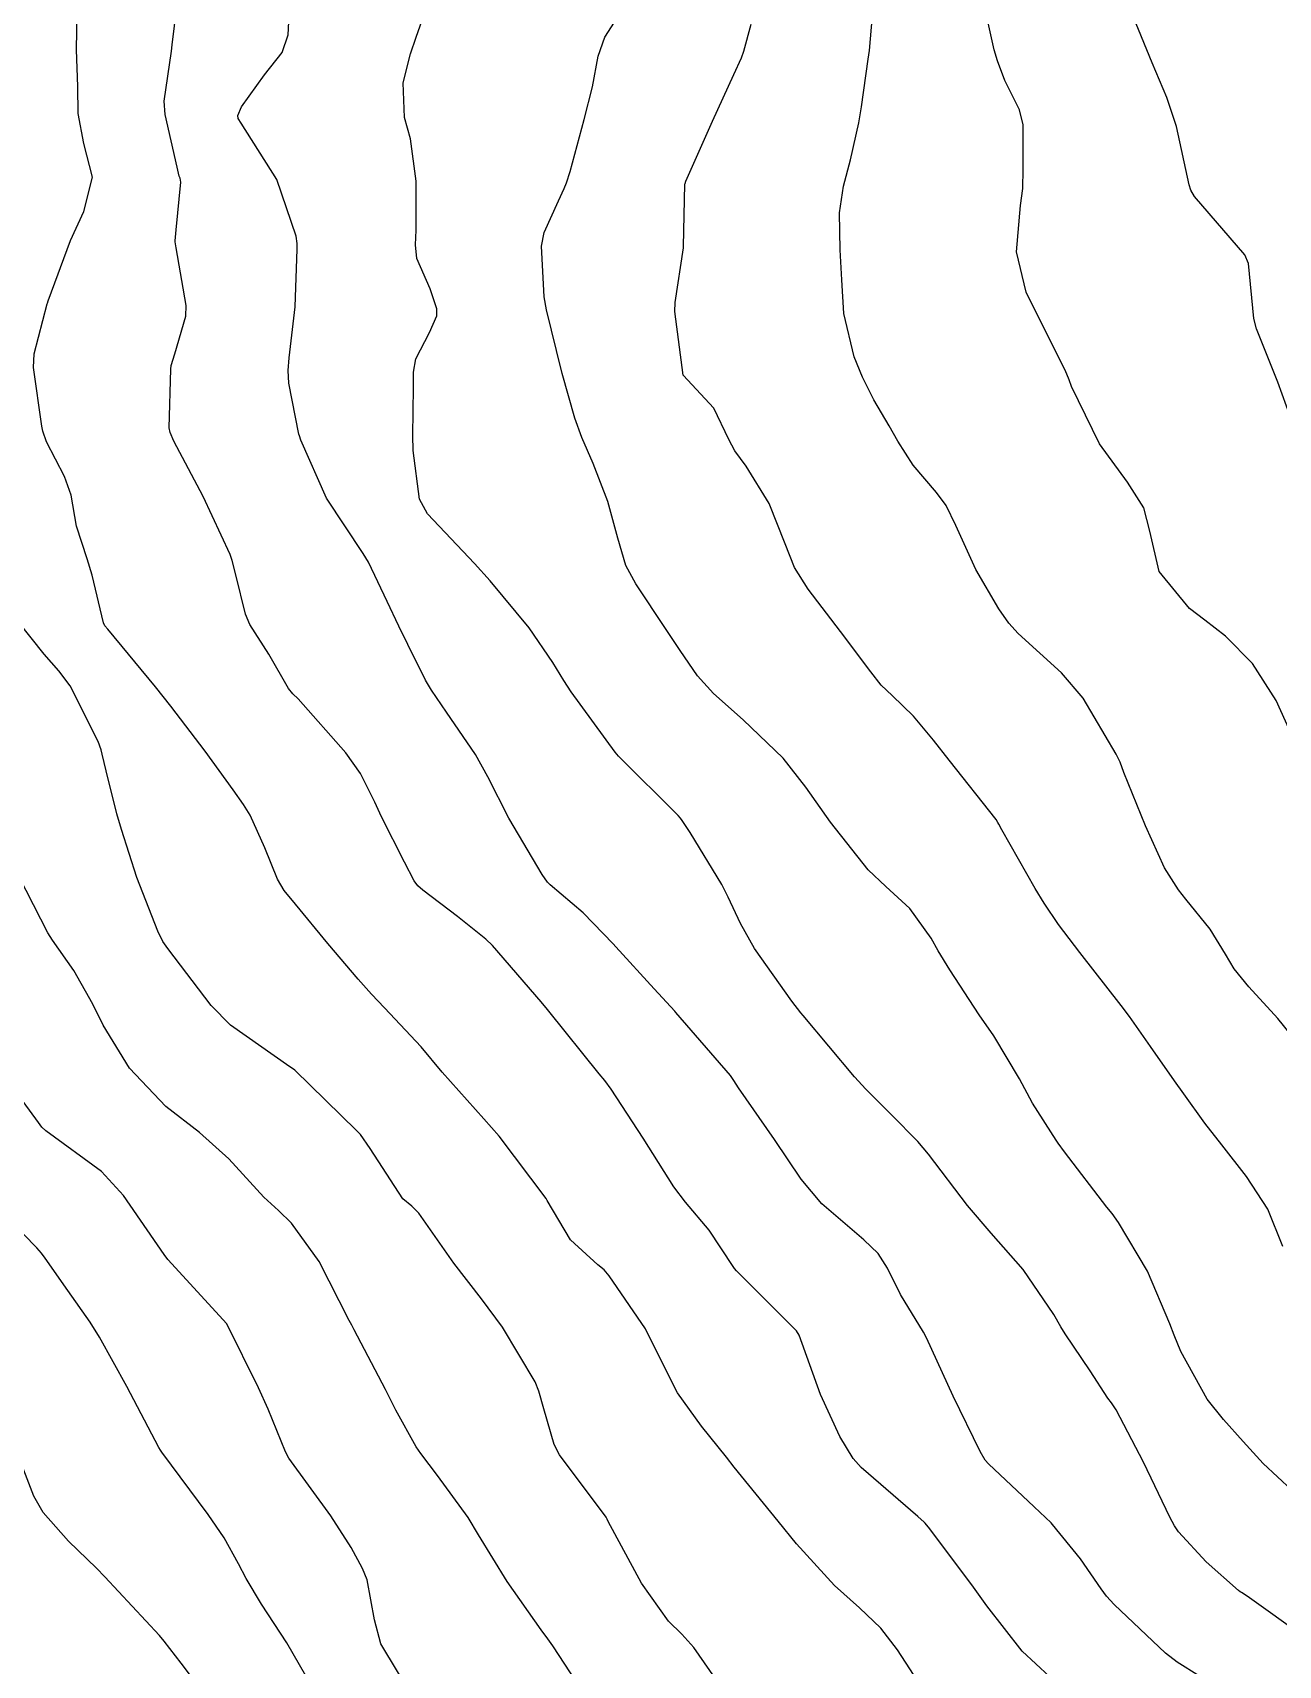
# Model space of a CAD drawing. Header units: metres. Extents: x 298520 to 308411, y 7433745 to 7450750.
# Drawn here: x 304997.9 to 305037.1, y 7438474.2 to 7438525.5 of the extents above; entities that cross this region are included whole.
import ezdxf

# ---------------------------------------------------------------- set-up
doc = ezdxf.new("R2010")
doc.units = ezdxf.units.M
doc.header["$LTSCALE"] = 10
doc.layers.add('Curvas de Nivel 1m', color=11, linetype='Continuous')
doc.layers.add('Curvas de Nivel 5m', color=15, linetype='Continuous')

msp = doc.modelspace()

# ---------------------------------------------------------------- linework, layer by layer
at = {"layer": 'Curvas de Nivel 1m', "flags": 128}
for points, elevation in [([(305029.891, 7438473.829), (305029.032, 7438474.619), (305027.917, 7438476.047), (305027.498, 7438476.634), (305026.12, 7438478.47), (305025.974, 7438478.65), (305025.943, 7438478.684), (305025.744, 7438478.855), (305023.969, 7438480.395), (305023.712, 7438480.683), (305023.293, 7438481.374), (305022.686, 7438482.693), (305022.021, 7438484.561), (305021.937, 7438484.701), (305020.042, 7438486.583), (305019.979, 7438486.658), (305019.943, 7438486.722), (305019.187, 7438487.866), (305018.444, 7438488.744), (305018.07, 7438489.227), (305017.113, 7438490.76), (305016.108, 7438492.297), (305015.906, 7438492.568), (305015.726, 7438492.776), (305014.142, 7438494.753), (305014.104, 7438494.8), (305013.905, 7438495.043), (305012.372, 7438496.818), (305012.165, 7438497.016), (305011.277, 7438497.724), (305010.18, 7438498.552), (305010.026, 7438498.686), (305009.914, 7438498.844), (305009.609, 7438499.431), (305008.883, 7438500.86), (305008.674, 7438501.319), (305008.226, 7438502.219), (305007.762, 7438502.875), (305006.258, 7438504.569), (305006.099, 7438504.731), (305005.963, 7438504.895), (305005.342, 7438505.972), (305004.746, 7438506.913), (305004.601, 7438507.23), (305004.298, 7438508.474), (305004.188, 7438508.921), (305004.123, 7438509.105), (305003.272, 7438510.931), (305002.35, 7438512.678), (305002.235, 7438512.941), (305002.21, 7438513.087), (305002.255, 7438514.941), (305002.272, 7438515.053), (305002.388, 7438515.419), (305002.729, 7438516.606), (305002.736, 7438516.937), (305002.421, 7438518.749), (305002.396, 7438518.94), (305002.394, 7438518.969), (305002.429, 7438519.323), (305002.571, 7438520.819), (305002.548, 7438520.939), (305002.524, 7438521.009), (305002.456, 7438521.284), (305002.081, 7438522.944), (305002.053, 7438523.369), (305002.275, 7438524.942), (305002.304, 7438525.134), (305002.523, 7438526.94)], 729), ([(305037.908, 7438475.059), (305036.101, 7438476.348), (305035.922, 7438476.468), (305035.882, 7438476.49), (305035.827, 7438476.531), (305034.813, 7438477.428), (305033.941, 7438478.38), (305033.818, 7438478.561), (305033.673, 7438478.837), (305032.843, 7438480.571), (305031.989, 7438482.21), (305031.84, 7438482.431), (305031.719, 7438482.584), (305031.162, 7438483.436), (305030.376, 7438484.605), (305030.243, 7438484.825), (305030.029, 7438485.213), (305029.059, 7438486.62), (305028.054, 7438487.763), (305027.307, 7438488.638), (305026.087, 7438490.252), (305025.746, 7438490.655), (305024.921, 7438491.488), (305024.109, 7438492.296), (305023.761, 7438492.684), (305022.142, 7438494.616), (305022.073, 7438494.701), (305021.787, 7438495.063), (305020.615, 7438496.715), (305020.171, 7438497.509), (305019.788, 7438498.335), (305019.587, 7438498.729), (305018.585, 7438500.366), (305018.339, 7438500.748), (305018.287, 7438500.822), (305018.214, 7438500.897), (305016.339, 7438502.769), (305016.235, 7438502.889), (305014.845, 7438504.791), (305014.614, 7438505.142), (305014.272, 7438505.71), (305013.521, 7438506.808), (305012.298, 7438508.284), (305011.804, 7438508.825), (305010.326, 7438510.384), (305010.077, 7438510.844), (305009.877, 7438512.376), (305009.863, 7438512.847), (305009.885, 7438514.364), (305009.893, 7438514.847), (305009.965, 7438515.26), (305010.392, 7438516.087), (305010.623, 7438516.614), (305010.623, 7438516.838), (305010.409, 7438517.463), (305009.989, 7438518.416), (305009.947, 7438518.847), (305009.973, 7438519.304), (305009.974, 7438520.847), (305009.794, 7438522.178), (305009.604, 7438522.853), (305009.567, 7438523.937), (305009.796, 7438524.85), (305009.972, 7438525.377), (305010.486, 7438526.841)], 731), ([(305038.123, 7438493.212), (305037.073, 7438494.521), (305036.153, 7438495.519), (305035.696, 7438496.075), (305035.423, 7438496.541), (305034.945, 7438497.322), (305034.18, 7438498.27), (305033.944, 7438498.562), (305033.503, 7438499.257), (305032.904, 7438500.573), (305032.23, 7438502.249), (305032.105, 7438502.581), (305031.988, 7438502.83), (305030.942, 7438504.593), (305030.265, 7438505.384), (305028.906, 7438506.621), (305028.606, 7438506.945), (305028.291, 7438507.399), (305027.576, 7438508.637), (305026.945, 7438510.022), (305026.636, 7438510.647), (305026.337, 7438511.058), (305025.599, 7438511.915), (305025.115, 7438512.669), (305024.842, 7438513.157), (305024.366, 7438513.975), (305024.011, 7438514.684), (305023.743, 7438515.326), (305023.42, 7438516.69), (305023.363, 7438517.741), (305023.301, 7438518.691), (305023.284, 7438519.848), (305023.407, 7438520.69), (305023.626, 7438521.523), (305023.897, 7438522.686), (305023.977, 7438523.186), (305024.19, 7438524.683), (305024.224, 7438524.955), (305024.373, 7438526.681)], 734), ([(305025.885, 7438473.473), (305025.105, 7438474.662), (305024.586, 7438475.346), (305023.916, 7438475.989), (305023.125, 7438476.688), (305021.936, 7438478.001), (305021.36, 7438478.706), (305019.968, 7438480.414), (305019.726, 7438480.724), (305018.944, 7438481.697), (305018.192, 7438482.747), (305017.998, 7438483.109), (305017.186, 7438484.758), (305016.039, 7438486.426), (305015.881, 7438486.613), (305015.684, 7438486.775), (305014.826, 7438487.563), (305014.095, 7438488.8), (305014.064, 7438488.857), (305012.585, 7438490.815), (305012.098, 7438491.361), (305010.79, 7438492.833), (305010.125, 7438493.629), (305008.975, 7438494.858), (305008.567, 7438495.284), (305008.152, 7438495.758), (305007.191, 7438496.88), (305006.175, 7438498.117), (305005.827, 7438498.543), (305005.611, 7438498.899), (305005.216, 7438499.886), (305004.749, 7438500.912), (305004.546, 7438501.245), (305004.221, 7438501.705), (305003.338, 7438502.929), (305002.254, 7438504.336), (305001.78, 7438504.945), (305000.281, 7438506.762), (305000.187, 7438506.866), (305000.137, 7438506.962), (304999.789, 7438508.459), (304999.627, 7438508.97), (304999.297, 7438509.996), (304999.127, 7438510.978), (304998.915, 7438511.558), (304998.35, 7438512.649), (304998.23, 7438512.991), (304998.199, 7438513.148), (304997.939, 7438514.994), (304997.962, 7438515.42), (304998.369, 7438516.99), (304998.38, 7438517.014), (304998.404, 7438517.088), (304999.107, 7438518.98), (304999.518, 7438519.893), (304999.796, 7438520.97), (304999.527, 7438522.038), (304999.345, 7438522.977), (304999.329, 7438523.825), (304999.291, 7438524.978), (304999.316, 7438526.173)], 728), ([(305037.954, 7438479.268), (305036.604, 7438480.524), (305035.98, 7438481.213), (305035.358, 7438481.911), (305034.844, 7438482.547), (305034.015, 7438484.05), (305033.808, 7438484.562), (305033.674, 7438484.916), (305032.974, 7438486.571), (305032.058, 7438488.106), (305031.859, 7438488.381), (305031.691, 7438488.586), (305030.362, 7438490.324), (305030.163, 7438490.599), (305030.094, 7438490.694), (305029.351, 7438491.857), (305028.948, 7438492.617), (305028.133, 7438493.971), (305027.678, 7438494.635), (305026.753, 7438496.048), (305026.384, 7438496.648), (305026.167, 7438497.042), (305025.496, 7438497.98), (305024.741, 7438498.672), (305024.191, 7438499.198), (305022.997, 7438500.692), (305022.224, 7438501.795), (305021.512, 7438502.707), (305020.251, 7438503.91), (305019.321, 7438504.734), (305018.823, 7438505.296), (305018.276, 7438506.086), (305017.832, 7438506.755), (305016.878, 7438508.183), (305016.569, 7438508.767), (305016.316, 7438509.624), (305016, 7438510.775), (305015.536, 7438511.974), (305015.181, 7438512.788), (305014.959, 7438513.391), (305014.567, 7438514.797), (305014.384, 7438515.521), (305014.072, 7438516.803), (305014.002, 7438517.209), (305013.909, 7438518.805), (305014, 7438519.234), (305014.444, 7438520.229), (305014.628, 7438520.619), (305014.703, 7438520.796), (305014.811, 7438521.149), (305015.257, 7438522.788), (305015.516, 7438523.818), (305015.695, 7438524.782), (305015.907, 7438525.373), (305016.516, 7438526.322)], 732), ([(305037.479, 7438513.401), (305037.073, 7438514.523), (305036.398, 7438516.208), (305036.311, 7438516.531), (305036.147, 7438518.261), (305036.027, 7438518.536), (305034.45, 7438520.367), (305034.329, 7438520.561), (305034.281, 7438520.735), (305033.879, 7438522.566), (305033.573, 7438523.479), (305033.118, 7438524.574), (305032.515, 7438526.023)], 736), ([(305037.222, 7438487.347), (305036.75, 7438488.523), (305036.078, 7438489.549), (305035.304, 7438490.542), (305034.776, 7438491.226), (305034.109, 7438492.144), (305033.815, 7438492.563), (305033.064, 7438493.635), (305032.407, 7438494.577), (305032.146, 7438494.932), (305030.846, 7438496.593), (305030.172, 7438497.479), (305029.72, 7438498.148), (305029.441, 7438498.611), (305028.391, 7438500.446), (305028.294, 7438500.629), (305028.267, 7438500.682), (305028.214, 7438500.781), (305026.732, 7438502.645), (305026.239, 7438503.266), (305025.61, 7438504.023), (305024.936, 7438504.67), (305024.594, 7438505.003), (305024.27, 7438505.42), (305023.32, 7438506.69), (305022.296, 7438508.023), (305021.865, 7438508.704), (305021.576, 7438509.445), (305021.07, 7438510.713), (305020.345, 7438511.885), (305019.992, 7438512.368), (305019.809, 7438512.728), (305019.334, 7438513.707), (305018.373, 7438514.75), (305018.111, 7438516.753), (305018.122, 7438517.037), (305018.379, 7438518.75), (305018.383, 7438518.791), (305018.422, 7438520.75), (305018.428, 7438520.776), (305018.454, 7438520.85), (305019.289, 7438522.738), (305019.961, 7438524.201), (305020.202, 7438524.724), (305020.278, 7438524.941), (305020.509, 7438525.781)], 733), ([(305019.878, 7438473.053), (305018.705, 7438474.742), (305018.322, 7438475.159), (305017.911, 7438475.569), (305017.062, 7438476.759), (305016.014, 7438478.698), (305015.978, 7438478.77), (305015.944, 7438478.834), (305014.48, 7438480.792), (305014.307, 7438481.126), (305013.987, 7438482.242), (305013.834, 7438482.802), (305013.71, 7438483.091), (305012.687, 7438484.813), (305012.032, 7438485.701), (305011.156, 7438486.829), (305010.058, 7438488.395), (305009.836, 7438488.619), (305009.558, 7438488.848), (305008.523, 7438490.427), (305008.219, 7438490.868), (305008.159, 7438490.935), (305008.094, 7438490.997), (305006.154, 7438492.89), (305006.113, 7438492.926), (305006.003, 7438493.003), (305004.134, 7438494.306), (305003.53, 7438494.926), (305002.161, 7438496.714), (305002.01, 7438496.942), (305001.845, 7438497.264), (305001.191, 7438498.95), (305000.703, 7438500.458), (305000.558, 7438500.957), (305000.226, 7438502.307), (305000.103, 7438502.833), (305000.067, 7438502.962), (304999.974, 7438503.227), (304999.088, 7438504.978), (304998.736, 7438505.451), (304998.273, 7438505.971), (304997.455, 7438506.998)], 727), ([(305015.004, 7438473.665), (305014.265, 7438474.795), (305014.117, 7438475.009), (305013.908, 7438475.298), (305012.837, 7438476.811), (305011.938, 7438478.285), (305011.609, 7438478.823), (305010.646, 7438480.15), (305010.116, 7438480.839), (305009.975, 7438481.052), (305009.337, 7438482.2), (305009.009, 7438482.855), (305008.021, 7438484.73), (305007.945, 7438484.871), (305007.87, 7438485.026), (305006.924, 7438486.881), (305006.055, 7438488.085), (305005.642, 7438488.48), (305005.182, 7438488.903), (305004.081, 7438490.1), (305003.161, 7438490.929), (305002.101, 7438491.754), (305000.956, 7438492.952), (305000.133, 7438494.306), (304999.803, 7438494.965), (304999.211, 7438496.032), (304998.537, 7438496.984), (304998.393, 7438497.214), (304998.169, 7438497.637), (304997.482, 7438498.997)], 726), ([(305007.064, 7438472.878), (305005.903, 7438474.89), (305005.112, 7438476.099), (305004.626, 7438476.909), (305004.387, 7438477.373), (305003.936, 7438478.186), (305003.431, 7438478.925), (305001.972, 7438480.878), (305001.934, 7438480.94), (305001.885, 7438481.03), (305000.872, 7438482.951), (305000.016, 7438484.495), (304999.717, 7438484.965), (304999.02, 7438485.963), (304998.305, 7438486.986), (304998.193, 7438487.136), (304998.046, 7438487.31), (304996.381, 7438489.007)], 724), ([(305003.578, 7438472.923), (305002.58, 7438474.246), (305002.051, 7438474.939), (305001.905, 7438475.114), (305000.18, 7438476.957), (304999.926, 7438477.228), (304999.043, 7438478.082), (304998.241, 7438478.986), (304997.95, 7438479.494), (304997.372, 7438480.996)], 723)]:
    msp.add_lwpolyline(points, dxfattribs=dict(at, elevation=elevation))
at = {"layer": 'Curvas de Nivel 5m', "flags": 128}
for points, elevation in [([(305034.6, 7438473.842), (305033.899, 7438474.281), (305033.533, 7438474.564), (305031.918, 7438476.089), (305031.685, 7438476.348), (305031.515, 7438476.586), (305030.858, 7438477.522), (305029.985, 7438478.609), (305029.944, 7438478.656), (305029.407, 7438479.16), (305027.971, 7438480.509), (305027.865, 7438480.631), (305027.709, 7438480.899), (305026.856, 7438482.641), (305026.02, 7438484.471), (305025.924, 7438484.651), (305025.207, 7438485.835), (305024.796, 7438486.669), (305024.502, 7438487.128), (305024.052, 7438487.555), (305022.728, 7438488.693), (305022.074, 7438489.461), (305021.238, 7438490.709), (305020.109, 7438492.34), (305019.962, 7438492.573), (305019.854, 7438492.724), (305018.142, 7438494.707), (305018.104, 7438494.75), (305017.453, 7438495.454), (305016.246, 7438496.769), (305016.164, 7438496.861), (305015.229, 7438497.84), (305014.182, 7438498.722), (305014.106, 7438498.801), (305013.938, 7438499.051), (305012.885, 7438500.813), (305012.226, 7438502.117), (305011.838, 7438502.824), (305010.931, 7438504.155), (305010.456, 7438504.838), (305010.266, 7438505.162), (305009.709, 7438506.28), (305009.427, 7438506.853), (305009.059, 7438507.627), (305008.476, 7438508.867), (305008.307, 7438509.143), (305007.15, 7438510.882), (305006.351, 7438512.702), (305006.302, 7438512.841), (305006.286, 7438512.891), (305005.97, 7438514.497), (305005.944, 7438514.896), (305005.98, 7438515.295), (305006.173, 7438516.893), (305006.234, 7438518.706), (305006.228, 7438518.893), (305006.202, 7438519.117), (305005.588, 7438520.899), (305004.471, 7438522.676), (305004.376, 7438522.816), (305004.367, 7438522.912), (305004.476, 7438523.191), (305005.201, 7438524.188), (305005.754, 7438524.897), (305005.944, 7438525.453), (305006.019, 7438526.895)], 730), ([(305037.656, 7438503.098), (305037.014, 7438504.522), (305036.27, 7438505.682), (305035.422, 7438506.543), (305034.775, 7438507.04), (305034.291, 7438507.412), (305033.34, 7438508.57), (305033.048, 7438509.847), (305032.851, 7438510.575), (305032.341, 7438511.387), (305031.465, 7438512.589), (305030.575, 7438514.394), (305030.502, 7438514.599), (305030.378, 7438514.91), (305029.519, 7438516.613), (305029.149, 7438517.358), (305028.855, 7438518.624), (305028.981, 7438520.086), (305029.046, 7438520.621), (305029.06, 7438521.222), (305029.062, 7438522.621), (305028.941, 7438523.087), (305028.487, 7438524.013), (305028.248, 7438524.632), (305028.147, 7438524.984), (305027.783, 7438526.637)], 735), ([(305009.878, 7438473.167), (305008.866, 7438474.856), (305008.661, 7438475.609), (305008.431, 7438476.862), (305008.287, 7438477.225), (305007.933, 7438477.879), (305007.288, 7438478.877), (305005.97, 7438480.691), (305005.861, 7438480.892), (305005.321, 7438482.234), (305005.014, 7438482.905), (305004.023, 7438484.92), (305002.164, 7438486.939), (305002.044, 7438487.092), (305000.769, 7438488.953), (305000.074, 7438489.702), (304998.325, 7438490.987), (304998.206, 7438491.1), (304998.096, 7438491.252), (304996.805, 7438493.003)], 725)]:
    msp.add_lwpolyline(points, dxfattribs=dict(at, elevation=elevation))

doc.saveas('drawing.dxf')
